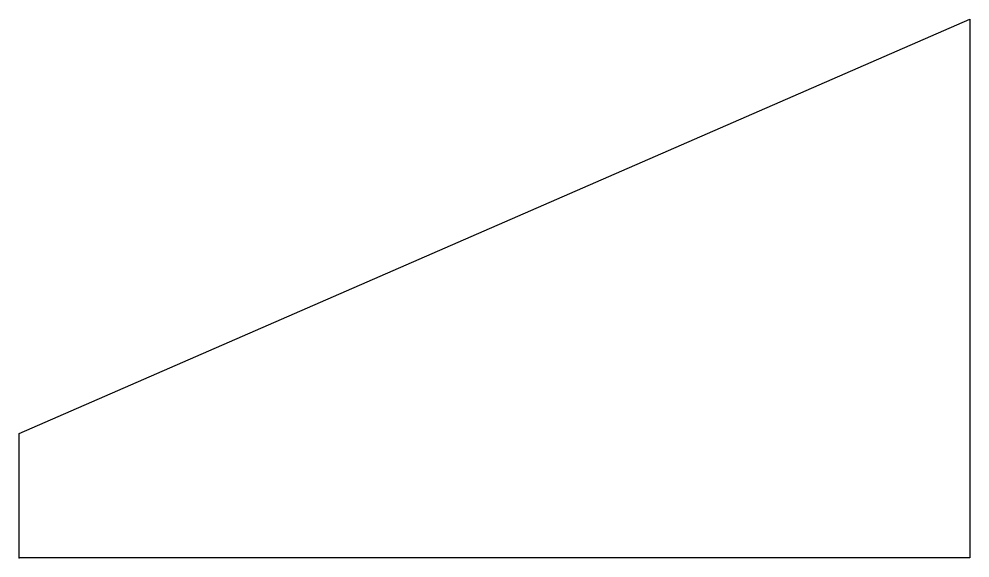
# Model space of a CAD drawing. Header units: millimetres. Extents: x 0 to 229, y 0 to 130.
import ezdxf

# ---------------------------------------------------------------- set-up
doc = ezdxf.new("R2010")
doc.units = ezdxf.units.MM
doc.header["$MEASUREMENT"] = 0
doc.layers.add('side wt h v6_Sketch1', color=7, linetype='Continuous')

msp = doc.modelspace()

# ---------------------------------------------------------------- linework, layer by layer
at = {"layer": 'side wt h v6_Sketch1'}
for p, q in [((0, 30), (229.13, 130)), ((229.13, 130), (229.13, 0)), ((0, 0), (0, 30)), ((229.13, 0), (0, 0))]:
    msp.add_line(p, q, dxfattribs=at)
msp.add_point((0, 0), dxfattribs=at)

doc.saveas('drawing.dxf')
